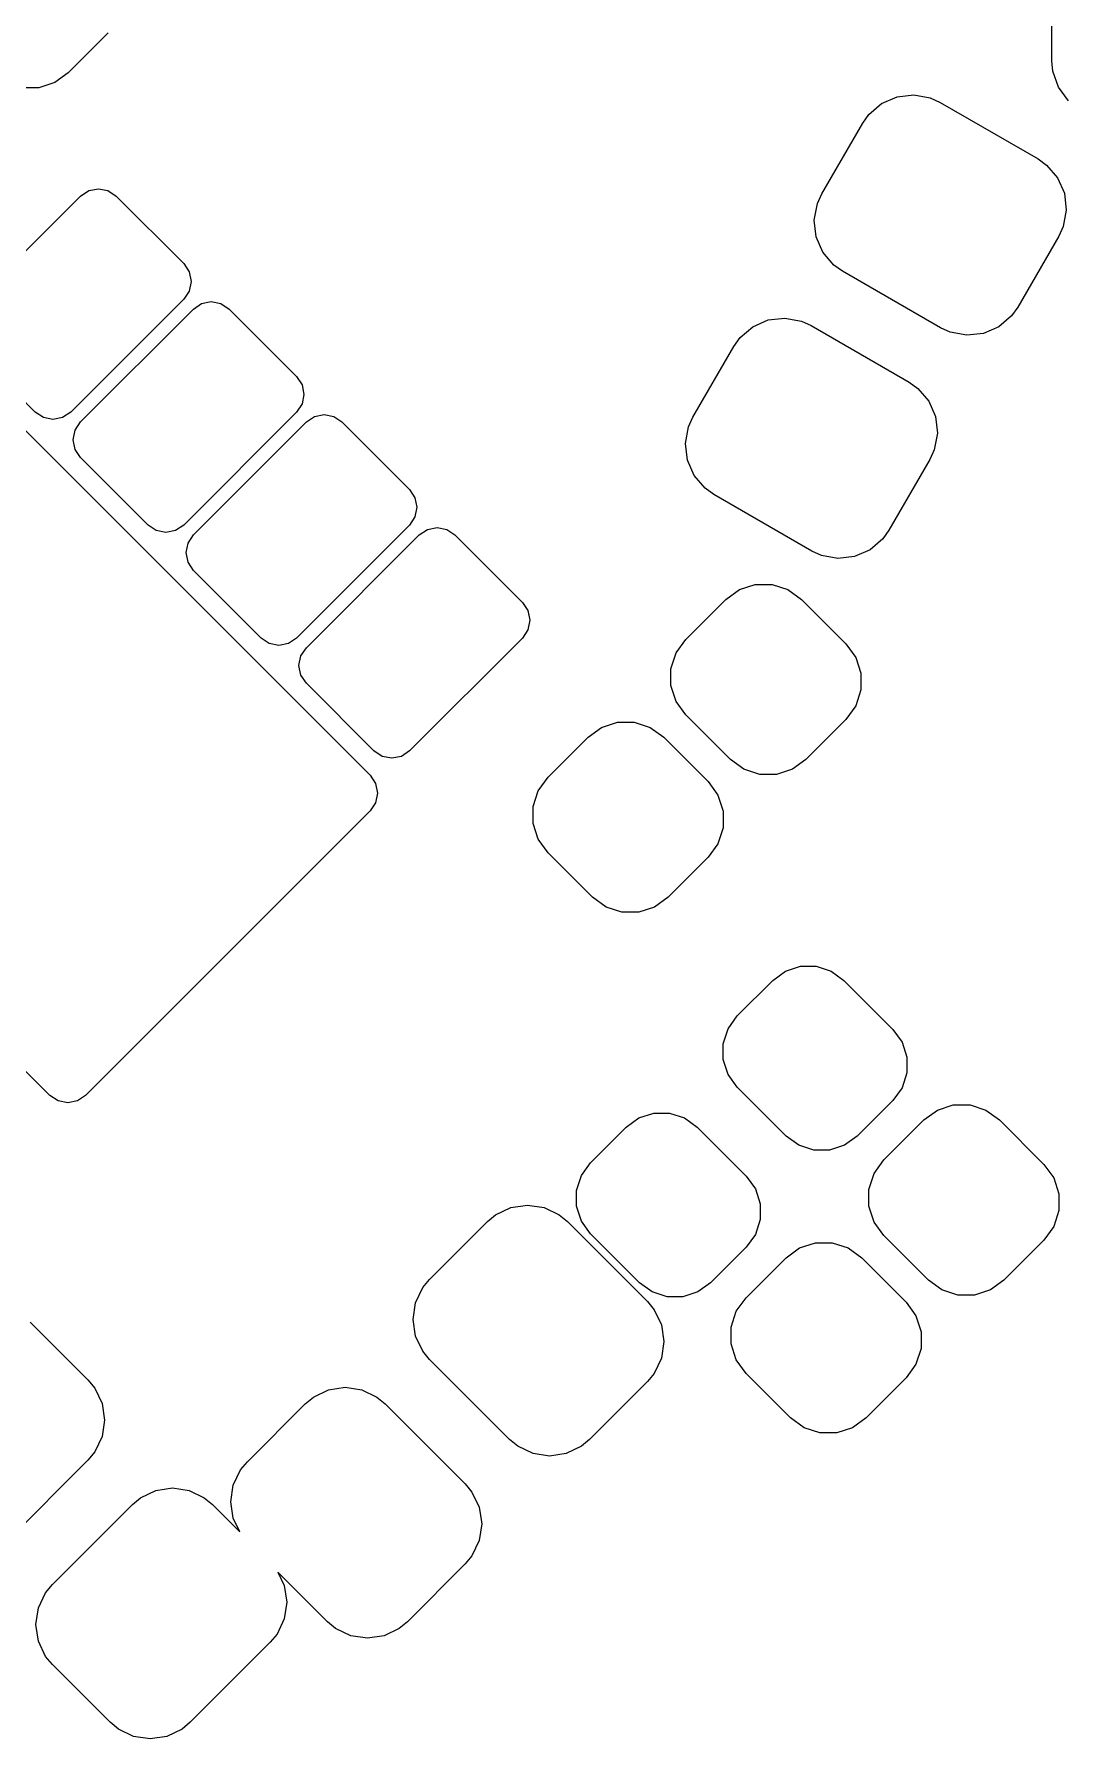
# Model space of a CAD drawing. Extents: x 4.32 to 7.62, y -5.25 to -1.84.
# Drawn here: x 6.193 to 6.517, y -3.985 to -3.451 of the extents above; entities that cross this region are included whole.
import ezdxf

# ---------------------------------------------------------------- set-up
doc = ezdxf.new("R2010")
doc.units = 0
doc.header["$MEASUREMENT"] = 0
doc.layers.add('BLACK', color=7, linetype='CONTINUOUS')

msp = doc.modelspace()

# ---------------------------------------------------------------- linework, layer by layer
at = {"layer": 'BLACK', "linetype": 'CONTINUOUS'}
for p, q in [((6.51213, -3.45972), (6.51213, -3.42428)), ((6.21663, -3.45095), (6.2041, -3.46348)), ((6.2041, -3.46348), (6.19987, -3.46656)), ((6.51245, -3.46304), (6.51213, -3.45972)), ((6.51419, -3.46801), (6.51245, -3.46304)), ((6.19489, -3.46817), (6.18965, -3.46817)), ((6.19987, -3.46656), (6.19489, -3.46817)), ((6.51732, -3.47224), (6.51419, -3.46801)), ((6.45482, -3.47654), (6.45882, -3.4731)), ((6.45882, -3.4731), (6.46365, -3.471)), ((6.46365, -3.471), (6.46888, -3.47041)), ((6.46888, -3.47041), (6.47406, -3.47138)), ((6.47406, -3.47138), (6.47709, -3.47277)), ((6.47709, -3.47277), (6.50778, -3.49049)), ((6.44009, -3.50142), (6.45289, -3.47925)), ((6.45289, -3.47925), (6.45482, -3.47654)), ((6.50778, -3.49049), (6.51049, -3.49242)), ((6.51049, -3.49242), (6.51393, -3.49641)), ((6.20796, -3.50211), (6.21051, -3.5004)), ((6.21051, -3.5004), (6.21353, -3.4998)), ((6.21353, -3.4998), (6.21654, -3.5004)), ((6.21654, -3.5004), (6.21909, -3.50211)), ((6.43871, -3.50445), (6.44009, -3.50142)), ((6.51393, -3.49641), (6.51603, -3.50124)), ((6.51603, -3.50124), (6.51662, -3.50648)), ((6.1726, -3.53746), (6.20796, -3.50211)), ((6.21909, -3.50211), (6.24025, -3.52326)), ((6.43773, -3.50963), (6.43871, -3.50445)), ((6.51662, -3.50648), (6.51565, -3.51166)), ((6.43832, -3.51486), (6.43773, -3.50963)), ((6.51565, -3.51166), (6.51426, -3.51469)), ((6.44043, -3.51969), (6.43832, -3.51486)), ((6.51426, -3.51469), (6.50147, -3.53685)), ((6.44386, -3.52369), (6.44043, -3.51969)), ((6.24025, -3.52326), (6.24196, -3.52582)), ((6.24196, -3.52582), (6.24256, -3.52883)), ((6.44658, -3.52562), (6.44386, -3.52369)), ((6.47726, -3.54333), (6.44658, -3.52562)), ((6.24196, -3.53185), (6.24025, -3.5344)), ((6.24256, -3.52883), (6.24196, -3.53185)), ((6.24025, -3.5344), (6.2049, -3.56976)), ((6.20796, -3.57282), (6.24331, -3.53746)), ((6.24331, -3.53746), (6.24587, -3.53576)), ((6.24587, -3.53576), (6.24888, -3.53516)), ((6.24888, -3.53516), (6.2519, -3.53576)), ((6.2519, -3.53576), (6.25445, -3.53746)), ((6.25445, -3.53746), (6.27561, -3.55862)), ((6.50147, -3.53685), (6.49953, -3.53957)), ((6.41447, -3.54643), (6.41846, -3.543)), ((6.41846, -3.543), (6.42329, -3.5409)), ((6.42329, -3.5409), (6.42853, -3.5403)), ((6.42853, -3.5403), (6.4337, -3.54128)), ((6.4337, -3.54128), (6.43674, -3.54267)), ((6.43674, -3.54267), (6.46742, -3.56038)), ((6.4803, -3.54472), (6.47726, -3.54333)), ((6.49554, -3.543), (6.49071, -3.5451)), ((6.49953, -3.53957), (6.49554, -3.543)), ((6.19376, -3.56976), (6.1726, -3.5486)), ((6.39974, -3.57131), (6.41253, -3.54915)), ((6.41253, -3.54915), (6.41447, -3.54643)), ((6.48547, -3.5457), (6.4803, -3.54472)), ((6.49071, -3.5451), (6.48547, -3.5457)), ((6.16498, -3.54982), (6.2986, -3.68345)), ((6.27561, -3.55862), (6.27731, -3.56117)), ((6.27731, -3.56117), (6.27791, -3.56419)), ((6.27791, -3.56419), (6.27731, -3.5672)), ((6.46742, -3.56038), (6.47014, -3.56231)), ((6.47014, -3.56231), (6.47357, -3.56631)), ((6.19632, -3.57146), (6.19376, -3.56976)), ((6.2049, -3.56976), (6.20234, -3.57146)), ((6.27561, -3.56976), (6.24025, -3.60511)), ((6.27731, -3.5672), (6.27561, -3.56976)), ((6.28122, -3.57111), (6.28424, -3.57051)), ((6.28424, -3.57051), (6.28725, -3.57111)), ((6.47357, -3.56631), (6.47568, -3.57114)), ((6.19933, -3.57206), (6.19632, -3.57146)), ((6.20234, -3.57146), (6.19933, -3.57206)), ((6.20565, -3.57839), (6.20625, -3.57537)), ((6.20625, -3.57537), (6.20796, -3.57282)), ((6.24331, -3.60817), (6.27867, -3.57282)), ((6.27867, -3.57282), (6.28122, -3.57111)), ((6.28725, -3.57111), (6.28981, -3.57282)), ((6.28981, -3.57282), (6.31096, -3.59398)), ((6.39738, -3.57952), (6.39835, -3.57434)), ((6.39835, -3.57434), (6.39974, -3.57131)), ((6.47568, -3.57114), (6.47627, -3.57637)), ((6.20625, -3.5814), (6.20565, -3.57839)), ((6.20796, -3.58395), (6.20625, -3.5814)), ((6.39797, -3.58476), (6.39738, -3.57952)), ((6.47627, -3.57637), (6.47529, -3.58155)), ((6.22912, -3.60511), (6.20796, -3.58395)), ((6.40007, -3.58959), (6.39797, -3.58476)), ((6.47391, -3.58458), (6.46111, -3.60675)), ((6.47529, -3.58155), (6.47391, -3.58458)), ((6.40351, -3.59358), (6.40007, -3.58959)), ((6.31096, -3.59398), (6.31267, -3.59653)), ((6.31267, -3.59653), (6.31327, -3.59954)), ((6.40622, -3.59551), (6.40351, -3.59358)), ((6.43691, -3.61323), (6.40622, -3.59551)), ((6.31267, -3.60256), (6.31096, -3.60511)), ((6.31327, -3.59954), (6.31267, -3.60256)), ((6.23167, -3.60682), (6.22912, -3.60511)), ((6.23468, -3.60742), (6.23167, -3.60682)), ((6.2377, -3.60682), (6.23468, -3.60742)), ((6.24025, -3.60511), (6.2377, -3.60682)), ((6.24161, -3.61073), (6.24331, -3.60817)), ((6.31096, -3.60511), (6.27561, -3.64047)), ((6.27867, -3.64353), (6.31402, -3.60817)), ((6.31402, -3.60817), (6.31658, -3.60647)), ((6.31658, -3.60647), (6.31959, -3.60587)), ((6.31959, -3.60587), (6.32261, -3.60647)), ((6.32261, -3.60647), (6.32516, -3.60817)), ((6.32516, -3.60817), (6.34632, -3.62933)), ((6.46111, -3.60675), (6.45918, -3.60946)), ((6.24101, -3.61374), (6.24161, -3.61073)), ((6.43994, -3.61462), (6.43691, -3.61323)), ((6.45518, -3.6129), (6.45035, -3.615)), ((6.45918, -3.60946), (6.45518, -3.6129)), ((6.24161, -3.61675), (6.24101, -3.61374)), ((6.24331, -3.61931), (6.24161, -3.61675)), ((6.44512, -3.61559), (6.43994, -3.61462)), ((6.45035, -3.615), (6.44512, -3.61559)), ((6.26447, -3.64047), (6.24331, -3.61931)), ((6.41428, -3.62529), (6.41926, -3.62368)), ((6.41926, -3.62368), (6.4245, -3.62368)), ((6.4245, -3.62368), (6.42948, -3.62529)), ((6.34632, -3.62933), (6.34802, -3.63189)), ((6.39752, -3.6409), (6.41005, -3.62837)), ((6.41005, -3.62837), (6.41428, -3.62529)), ((6.42948, -3.62529), (6.43371, -3.62837)), ((6.43371, -3.62837), (6.44763, -3.64229)), ((6.34802, -3.63189), (6.34862, -3.6349)), ((6.34862, -3.6349), (6.34802, -3.63791)), ((6.34802, -3.63791), (6.34632, -3.64047)), ((6.26703, -3.64217), (6.26447, -3.64047)), ((6.27004, -3.64277), (6.26703, -3.64217)), ((6.27305, -3.64217), (6.27004, -3.64277)), ((6.27561, -3.64047), (6.27305, -3.64217)), ((6.27696, -3.64608), (6.27867, -3.64353)), ((6.34632, -3.64047), (6.31096, -3.67582)), ((6.39283, -3.65011), (6.39444, -3.64513)), ((6.39444, -3.64513), (6.39752, -3.6409)), ((6.44763, -3.64229), (6.45071, -3.64652)), ((6.19838, -3.78367), (6.06476, -3.65004)), ((6.27636, -3.6491), (6.27696, -3.64608)), ((6.27696, -3.65211), (6.27636, -3.6491)), ((6.39283, -3.65535), (6.39283, -3.65011)), ((6.45071, -3.64652), (6.45232, -3.6515)), ((6.27867, -3.65466), (6.27696, -3.65211)), ((6.29983, -3.67582), (6.27867, -3.65466)), ((6.39444, -3.66033), (6.39283, -3.65535)), ((6.45232, -3.6515), (6.45232, -3.65674)), ((6.39752, -3.66456), (6.39444, -3.66033)), ((6.45232, -3.65674), (6.45071, -3.66172)), ((6.37113, -3.66844), (6.37611, -3.66683)), ((6.37611, -3.66683), (6.38135, -3.66683)), ((6.38135, -3.66683), (6.38633, -3.66844)), ((6.41144, -3.67848), (6.39752, -3.66456)), ((6.44763, -3.66595), (6.4351, -3.67848)), ((6.45071, -3.66172), (6.44763, -3.66595)), ((6.35437, -3.68405), (6.3669, -3.67152)), ((6.3669, -3.67152), (6.37113, -3.66844)), ((6.38633, -3.66844), (6.39056, -3.67152)), ((6.39056, -3.67152), (6.40448, -3.68544)), ((6.30238, -3.67753), (6.29983, -3.67582)), ((6.30539, -3.67813), (6.30238, -3.67753)), ((6.30841, -3.67753), (6.30539, -3.67813)), ((6.31096, -3.67582), (6.30841, -3.67753)), ((6.41567, -3.68156), (6.41144, -3.67848)), ((6.42065, -3.68317), (6.41567, -3.68156)), ((6.43087, -3.68156), (6.42589, -3.68317)), ((6.4351, -3.67848), (6.43087, -3.68156)), ((6.2986, -3.68345), (6.30031, -3.686)), ((6.30031, -3.686), (6.30091, -3.68902)), ((6.34968, -3.69326), (6.35129, -3.68828)), ((6.35129, -3.68828), (6.35437, -3.68405)), ((6.40448, -3.68544), (6.40756, -3.68967)), ((6.42589, -3.68317), (6.42065, -3.68317)), ((6.30031, -3.69203), (6.2986, -3.69459)), ((6.30091, -3.68902), (6.30031, -3.69203)), ((6.34968, -3.6985), (6.34968, -3.69326)), ((6.40756, -3.68967), (6.40917, -3.69465)), ((6.2986, -3.69459), (6.20952, -3.78367)), ((6.35129, -3.70348), (6.34968, -3.6985)), ((6.40917, -3.69465), (6.40917, -3.69989)), ((6.35437, -3.70771), (6.35129, -3.70348)), ((6.40917, -3.69989), (6.40756, -3.70487)), ((6.36829, -3.72163), (6.35437, -3.70771)), ((6.40448, -3.7091), (6.39195, -3.72163)), ((6.40756, -3.70487), (6.40448, -3.7091)), ((6.37252, -3.72471), (6.36829, -3.72163)), ((6.3775, -3.72632), (6.37252, -3.72471)), ((6.38772, -3.72471), (6.38274, -3.72632)), ((6.39195, -3.72163), (6.38772, -3.72471)), ((6.38274, -3.72632), (6.3775, -3.72632)), ((6.42474, -3.74767), (6.42873, -3.74478)), ((6.42873, -3.74478), (6.43342, -3.74326)), ((6.43342, -3.74326), (6.43834, -3.74326)), ((6.43834, -3.74326), (6.44303, -3.74478)), ((6.44303, -3.74478), (6.44701, -3.74767)), ((6.41361, -3.75881), (6.42474, -3.74767)), ((6.44701, -3.74767), (6.46233, -3.76299)), ((6.40919, -3.76748), (6.41071, -3.7628)), ((6.41071, -3.7628), (6.41361, -3.75881)), ((6.46233, -3.76299), (6.46522, -3.76697)), ((6.40919, -3.77241), (6.40919, -3.76748)), ((6.46522, -3.76697), (6.46674, -3.77166)), ((6.41071, -3.77709), (6.40919, -3.77241)), ((6.46674, -3.77166), (6.46674, -3.77658)), ((6.41361, -3.78108), (6.41071, -3.77709)), ((6.46674, -3.77658), (6.46522, -3.78127)), ((6.20094, -3.78538), (6.19838, -3.78367)), ((6.20952, -3.78367), (6.20696, -3.78538)), ((6.42892, -3.79639), (6.41361, -3.78108)), ((6.46522, -3.78127), (6.46233, -3.78526)), ((6.20395, -3.78598), (6.20094, -3.78538)), ((6.20696, -3.78538), (6.20395, -3.78598)), ((6.3828, -3.79071), (6.38748, -3.78919)), ((6.38748, -3.78919), (6.39241, -3.78919)), ((6.39241, -3.78919), (6.39709, -3.79071)), ((6.46233, -3.78526), (6.45119, -3.79639)), ((6.47205, -3.79137), (6.47628, -3.78829)), ((6.47628, -3.78829), (6.48126, -3.78668)), ((6.48126, -3.78668), (6.4865, -3.78668)), ((6.4865, -3.78668), (6.49148, -3.78829)), ((6.49148, -3.78829), (6.49571, -3.79137)), ((6.36767, -3.80474), (6.37881, -3.79361)), ((6.37881, -3.79361), (6.3828, -3.79071)), ((6.39709, -3.79071), (6.40108, -3.79361)), ((6.40108, -3.79361), (6.41639, -3.80892)), ((6.45952, -3.8039), (6.47205, -3.79137)), ((6.49571, -3.79137), (6.50963, -3.80529)), ((6.43291, -3.79929), (6.42892, -3.79639)), ((6.43759, -3.80081), (6.43291, -3.79929)), ((6.4472, -3.79929), (6.44252, -3.80081)), ((6.45119, -3.79639), (6.4472, -3.79929)), ((6.36478, -3.80873), (6.36767, -3.80474)), ((6.44252, -3.80081), (6.43759, -3.80081)), ((6.45644, -3.80813), (6.45952, -3.8039)), ((6.50963, -3.80529), (6.51271, -3.80952)), ((6.36326, -3.81342), (6.36478, -3.80873)), ((6.41639, -3.80892), (6.41929, -3.81291)), ((6.45483, -3.81311), (6.45644, -3.80813)), ((6.51271, -3.80952), (6.51432, -3.8145)), ((6.36326, -3.81834), (6.36326, -3.81342)), ((6.41929, -3.81291), (6.42081, -3.81759)), ((6.45483, -3.81835), (6.45483, -3.81311)), ((6.51432, -3.8145), (6.51432, -3.81974)), ((6.33536, -3.82319), (6.33793, -3.82106)), ((6.33793, -3.82106), (6.34268, -3.81878)), ((6.34268, -3.81878), (6.34789, -3.818)), ((6.34789, -3.818), (6.3531, -3.81878)), ((6.3531, -3.81878), (6.35785, -3.82106)), ((6.35785, -3.82106), (6.36042, -3.82319)), ((6.36478, -3.82303), (6.36326, -3.81834)), ((6.42081, -3.81759), (6.42081, -3.82252)), ((6.45644, -3.82333), (6.45483, -3.81835)), ((6.51432, -3.81974), (6.51271, -3.82472)), ((6.31727, -3.84128), (6.33536, -3.82319)), ((6.36042, -3.82319), (6.38547, -3.84824)), ((6.36767, -3.82701), (6.36478, -3.82303)), ((6.38299, -3.84233), (6.36767, -3.82701)), ((6.42081, -3.82252), (6.41929, -3.8272)), ((6.45952, -3.82756), (6.45644, -3.82333)), ((6.51271, -3.82472), (6.50963, -3.82895)), ((6.41639, -3.83119), (6.40526, -3.84233)), ((6.41929, -3.8272), (6.41639, -3.83119)), ((6.4289, -3.83452), (6.43313, -3.83144)), ((6.43313, -3.83144), (6.43811, -3.82983)), ((6.43811, -3.82983), (6.44335, -3.82983)), ((6.44335, -3.82983), (6.44833, -3.83144)), ((6.44833, -3.83144), (6.45256, -3.83452)), ((6.47344, -3.84148), (6.45952, -3.82756)), ((6.50963, -3.82895), (6.4971, -3.84148)), ((6.41637, -3.84705), (6.4289, -3.83452)), ((6.45256, -3.83452), (6.46648, -3.84844)), ((6.31514, -3.84385), (6.31727, -3.84128)), ((6.38697, -3.84522), (6.38299, -3.84233)), ((6.40526, -3.84233), (6.40127, -3.84522)), ((6.47767, -3.84456), (6.47344, -3.84148)), ((6.4971, -3.84148), (6.49287, -3.84456)), ((6.31286, -3.8486), (6.31514, -3.84385)), ((6.38547, -3.84824), (6.3876, -3.85081)), ((6.39166, -3.84674), (6.38697, -3.84522)), ((6.39658, -3.84674), (6.39166, -3.84674)), ((6.40127, -3.84522), (6.39658, -3.84674)), ((6.41329, -3.85128), (6.41637, -3.84705)), ((6.48265, -3.84617), (6.47767, -3.84456)), ((6.48789, -3.84617), (6.48265, -3.84617)), ((6.49287, -3.84456), (6.48789, -3.84617)), ((6.31208, -3.85381), (6.31286, -3.8486)), ((6.3876, -3.85081), (6.38988, -3.85556)), ((6.41168, -3.85626), (6.41329, -3.85128)), ((6.46648, -3.84844), (6.46956, -3.85267)), ((6.46956, -3.85267), (6.47117, -3.85765)), ((6.1922, -3.85469), (6.21029, -3.87278)), ((6.31286, -3.85902), (6.31208, -3.85381)), ((6.31514, -3.86377), (6.31286, -3.85902)), ((6.38988, -3.85556), (6.39066, -3.86077)), ((6.41168, -3.8615), (6.41168, -3.85626)), ((6.47117, -3.85765), (6.47117, -3.86289)), ((6.31727, -3.86634), (6.31514, -3.86377)), ((6.39066, -3.86077), (6.38988, -3.86598)), ((6.41329, -3.86648), (6.41168, -3.8615)), ((6.47117, -3.86289), (6.46956, -3.86787)), ((6.34232, -3.89139), (6.31727, -3.86634)), ((6.38988, -3.86598), (6.3876, -3.87073)), ((6.41637, -3.87071), (6.41329, -3.86648)), ((6.46956, -3.86787), (6.46648, -3.8721)), ((6.21029, -3.87278), (6.21242, -3.87535)), ((6.28561, -3.87585), (6.29082, -3.87507)), ((6.29082, -3.87507), (6.29603, -3.87585)), ((6.38547, -3.8733), (6.36738, -3.89139)), ((6.3876, -3.87073), (6.38547, -3.8733)), ((6.43029, -3.88463), (6.41637, -3.87071)), ((6.46648, -3.8721), (6.45395, -3.88463)), ((6.21242, -3.87535), (6.2147, -3.8801)), ((6.2147, -3.8801), (6.21548, -3.88531)), ((6.2602, -3.89835), (6.27829, -3.88026)), ((6.27829, -3.88026), (6.28086, -3.87813)), ((6.28086, -3.87813), (6.28561, -3.87585)), ((6.29603, -3.87585), (6.30078, -3.87813)), ((6.30078, -3.87813), (6.30335, -3.88026)), ((6.30335, -3.88026), (6.3284, -3.90531)), ((6.21548, -3.88531), (6.2147, -3.89052)), ((6.43452, -3.88771), (6.43029, -3.88463)), ((6.45395, -3.88463), (6.44972, -3.88771)), ((6.2147, -3.89052), (6.21242, -3.89527)), ((6.4395, -3.88932), (6.43452, -3.88771)), ((6.44474, -3.88932), (6.4395, -3.88932)), ((6.44972, -3.88771), (6.44474, -3.88932)), ((6.21242, -3.89527), (6.21029, -3.89784)), ((6.34489, -3.89352), (6.34232, -3.89139)), ((6.34964, -3.8958), (6.34489, -3.89352)), ((6.35485, -3.89658), (6.34964, -3.8958)), ((6.36006, -3.8958), (6.35485, -3.89658)), ((6.36481, -3.89352), (6.36006, -3.8958)), ((6.36738, -3.89139), (6.36481, -3.89352)), ((6.21029, -3.89784), (6.18524, -3.92289)), ((6.25579, -3.90567), (6.25807, -3.90092)), ((6.25807, -3.90092), (6.2602, -3.89835)), ((6.23153, -3.90735), (6.23674, -3.90657)), ((6.23674, -3.90657), (6.24195, -3.90735)), ((6.25501, -3.91088), (6.25579, -3.90567)), ((6.3284, -3.90531), (6.33053, -3.90788)), ((6.19916, -3.93681), (6.22421, -3.91176)), ((6.22421, -3.91176), (6.22678, -3.90963)), ((6.22678, -3.90963), (6.23153, -3.90735)), ((6.24195, -3.90735), (6.2467, -3.90963)), ((6.2467, -3.90963), (6.24927, -3.91176)), ((6.24927, -3.91176), (6.25781, -3.9203)), ((6.25579, -3.91609), (6.25501, -3.91088)), ((6.33053, -3.90788), (6.33281, -3.91263)), ((6.25781, -3.9203), (6.25579, -3.91609)), ((6.33281, -3.91263), (6.33359, -3.91784)), ((6.33281, -3.92305), (6.33053, -3.9278)), ((6.33359, -3.91784), (6.33281, -3.92305)), ((6.33053, -3.9278), (6.3284, -3.93037)), ((6.28525, -3.94846), (6.26975, -3.93296)), ((6.26975, -3.93296), (6.27177, -3.93717)), ((6.3284, -3.93037), (6.31031, -3.94846)), ((6.19703, -3.93938), (6.19916, -3.93681)), ((6.27177, -3.93717), (6.27255, -3.94238)), ((6.19397, -3.94934), (6.19475, -3.94413)), ((6.19475, -3.94413), (6.19703, -3.93938)), ((6.27255, -3.94238), (6.27177, -3.94759)), ((6.19475, -3.95455), (6.19397, -3.94934)), ((6.27177, -3.94759), (6.26949, -3.95234)), ((6.28782, -3.95059), (6.28525, -3.94846)), ((6.31031, -3.94846), (6.30774, -3.95059)), ((6.19703, -3.9593), (6.19475, -3.95455)), ((6.26736, -3.95491), (6.24231, -3.97996)), ((6.26949, -3.95234), (6.26736, -3.95491)), ((6.29257, -3.95287), (6.28782, -3.95059)), ((6.29778, -3.95365), (6.29257, -3.95287)), ((6.30299, -3.95287), (6.29778, -3.95365)), ((6.30774, -3.95059), (6.30299, -3.95287)), ((6.19916, -3.96186), (6.19703, -3.9593)), ((6.21725, -3.97996), (6.19916, -3.96186)), ((6.21982, -3.98209), (6.21725, -3.97996)), ((6.24231, -3.97996), (6.23974, -3.98209)), ((6.22457, -3.98437), (6.21982, -3.98209)), ((6.22978, -3.98515), (6.22457, -3.98437)), ((6.23499, -3.98437), (6.22978, -3.98515)), ((6.23974, -3.98209), (6.23499, -3.98437))]:
    msp.add_line(p, q, dxfattribs=at)

doc.saveas('drawing.dxf')
